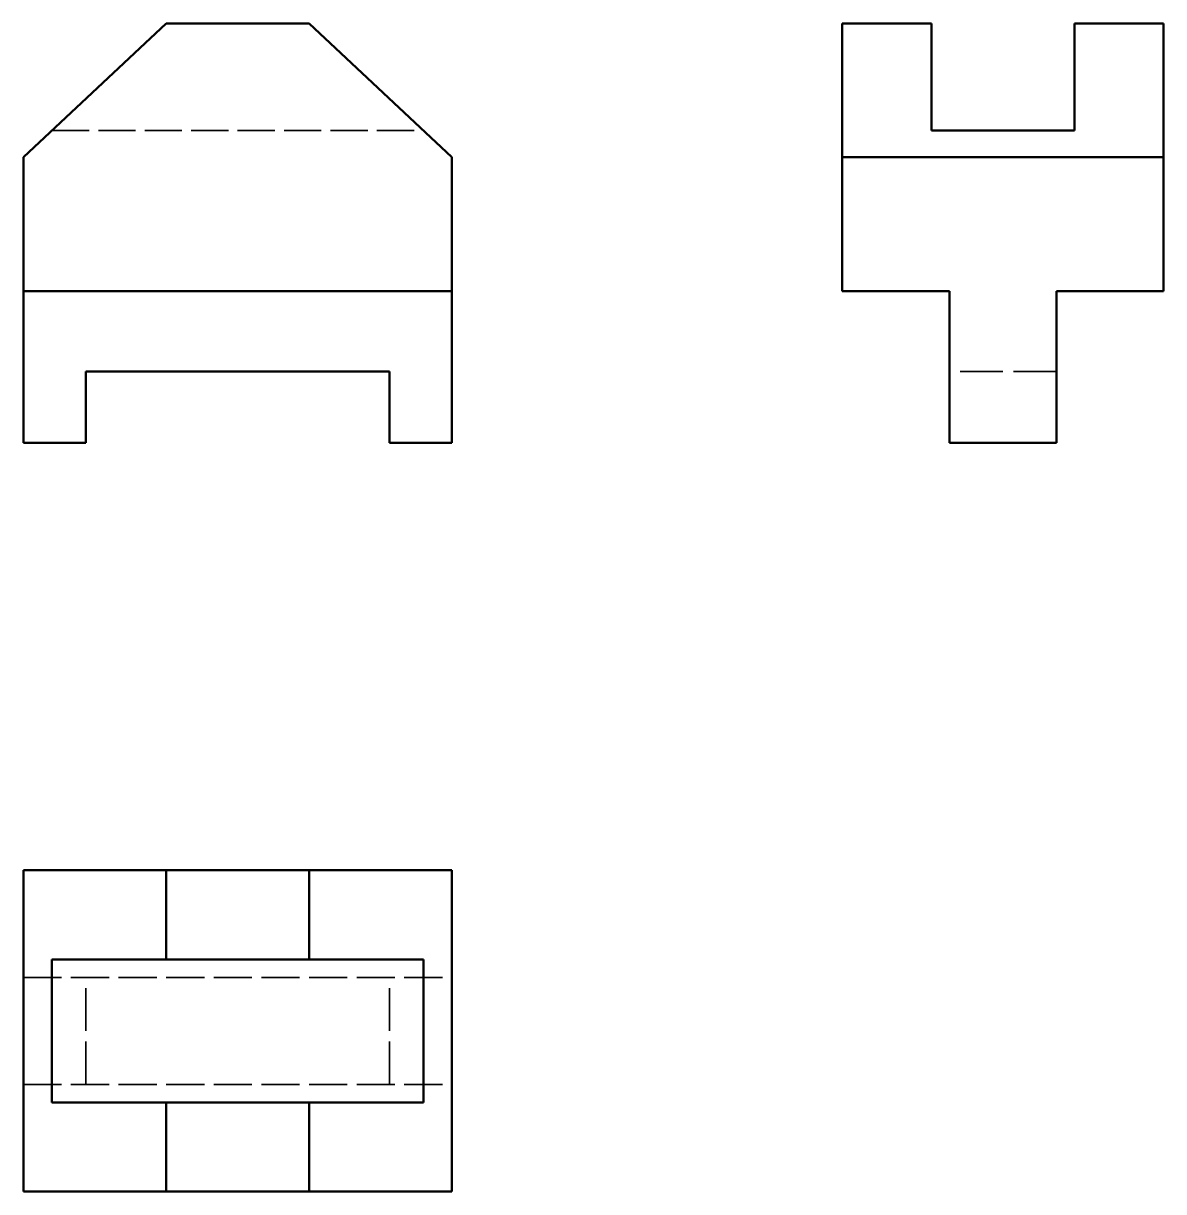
# Model space of a CAD drawing. Header units: millimetres. Extents: x 75 to 203, y 35 to 166.
import ezdxf

# ---------------------------------------------------------------- set-up
doc = ezdxf.new("R2010")
doc.units = ezdxf.units.MM
doc.linetypes.add('DASHED', pattern=[0.2068, 0.1655, -0.0413])
doc.layers.add('Oculto (ISO)', color=7, linetype='DASHED', lineweight=35)
doc.layers.add('Visible (ISO)', color=7, linetype='Continuous', lineweight=50)

msp = doc.modelspace()

# ---------------------------------------------------------------- linework, layer by layer
at = {"layer": 'Oculto (ISO)', "ltscale": 25.145067}
msp.add_line((78.13, 154.35), (119.73, 154.35), dxfattribs=at)
at = {"layer": 'Oculto (ISO)', "ltscale": 29.01354}
for p, q in [((190.64, 127.35), (178.64, 127.35)), ((81.93, 47.48), (81.93, 59.48)), ((115.93, 47.48), (115.93, 59.48))]:
    msp.add_line(p, q, dxfattribs=at)
at = {"layer": 'Oculto (ISO)', "ltscale": 25.789812}
for p, q in [((74.93, 59.48), (122.93, 59.48)), ((74.93, 47.48), (122.93, 47.48))]:
    msp.add_line(p, q, dxfattribs=at)
at = {"layer": 'Visible (ISO)'}
for p, q in [((90.93, 166.35), (74.93, 151.35)), ((106.93, 166.35), (90.93, 166.35)), ((122.93, 151.35), (106.93, 166.35)), ((166.64, 166.35), (176.64, 166.35)), ((166.64, 151.35), (166.64, 166.35)), ((176.64, 154.35), (176.64, 166.35)), ((192.64, 166.35), (192.64, 154.35)), ((192.64, 166.35), (202.64, 166.35)), ((202.64, 166.35), (202.64, 151.35)), ((192.64, 154.35), (176.64, 154.35)), ((74.93, 151.35), (74.93, 136.35)), ((122.93, 136.35), (122.93, 151.35)), ((166.64, 151.35), (202.64, 151.35)), ((166.64, 136.35), (166.64, 151.35)), ((202.64, 151.35), (202.64, 136.35)), ((74.93, 119.35), (74.93, 136.35)), ((74.93, 136.35), (122.93, 136.35)), ((122.93, 136.35), (122.93, 119.35)), ((166.64, 136.35), (178.64, 136.35)), ((178.64, 136.35), (178.64, 119.35)), ((190.64, 119.35), (190.64, 136.35)), ((190.64, 136.35), (202.64, 136.35)), ((81.93, 127.35), (115.93, 127.35)), ((81.93, 119.35), (81.93, 127.35)), ((115.93, 127.35), (115.93, 119.35)), ((81.93, 119.35), (74.93, 119.35)), ((122.93, 119.35), (115.93, 119.35)), ((190.64, 119.35), (178.64, 119.35)), ((74.93, 71.48), (90.93, 71.48)), ((74.93, 71.48), (74.93, 35.48)), ((90.93, 71.48), (90.93, 61.48)), ((90.93, 71.48), (106.93, 71.48)), ((106.93, 71.48), (106.93, 61.48)), ((106.93, 71.48), (122.93, 71.48)), ((122.93, 71.48), (122.93, 35.48)), ((78.13, 61.48), (90.93, 61.48)), ((78.13, 45.48), (78.13, 61.48)), ((90.93, 61.48), (106.93, 61.48)), ((106.93, 61.48), (119.73, 61.48)), ((119.73, 61.48), (119.73, 45.48)), ((90.93, 45.48), (78.13, 45.48)), ((106.93, 45.48), (90.93, 45.48)), ((90.93, 45.48), (90.93, 35.48)), ((119.73, 45.48), (106.93, 45.48)), ((106.93, 45.48), (106.93, 35.48)), ((90.93, 35.48), (74.93, 35.48)), ((106.93, 35.48), (90.93, 35.48)), ((122.93, 35.48), (106.93, 35.48))]:
    msp.add_line(p, q, dxfattribs=at)

doc.saveas('drawing.dxf')
